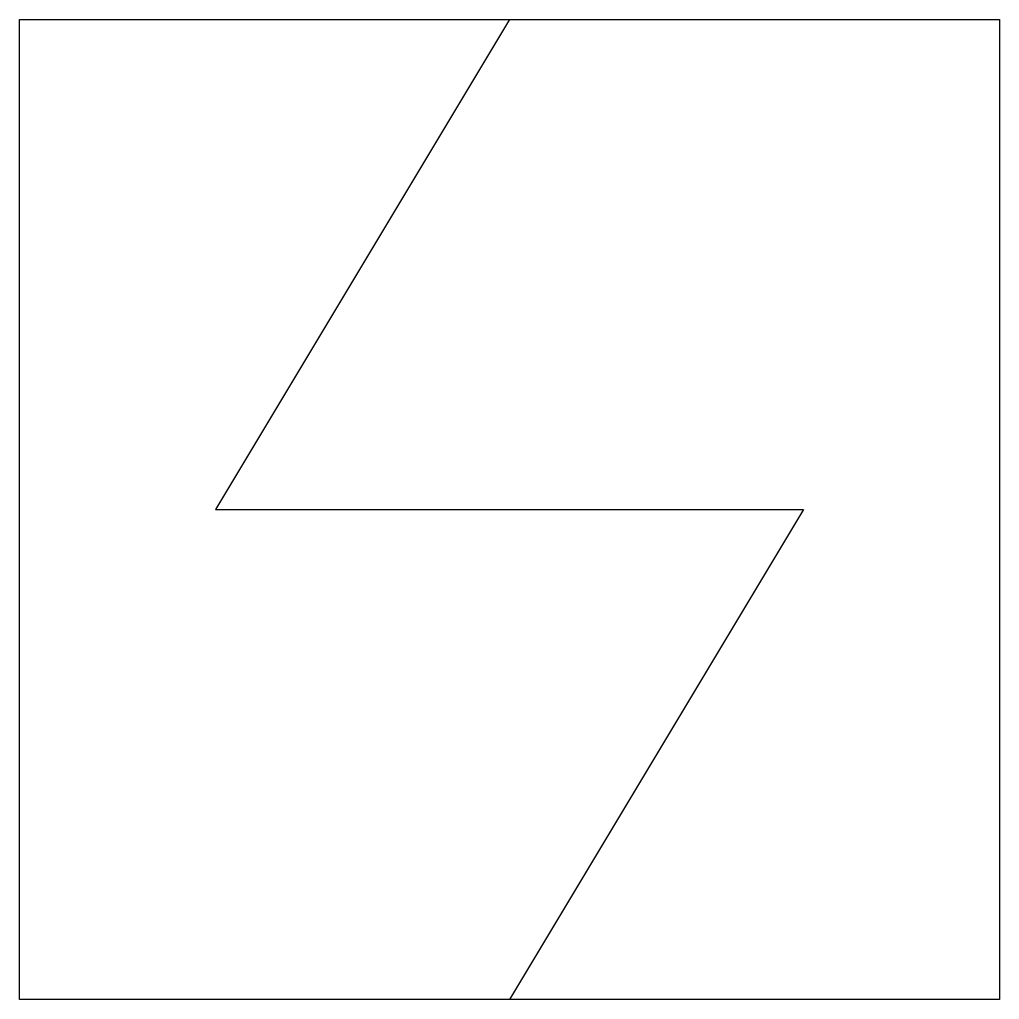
# Model space of a CAD drawing. Header units: millimetres. Extents: x -0.25 to 0.25, y -0.25 to 0.25.
import ezdxf

# ---------------------------------------------------------------- set-up
doc = ezdxf.new("R2010")
doc.units = ezdxf.units.MM

msp = doc.modelspace()

# ---------------------------------------------------------------- linework, layer by layer
at = {"color": 1, "true_color": 0xff0000, "elevation": 22.8}
for points in [[(-0.25, 0.25), (0.25, 0.25), (0.25, -0.25), (-0.25, -0.25), (-0.25, 0.25)], [(0, 0.25), (-0.15, 0), (0.15, 0), (0, -0.25)]]:
    msp.add_lwpolyline(points, dxfattribs=at)

doc.saveas('drawing.dxf')
